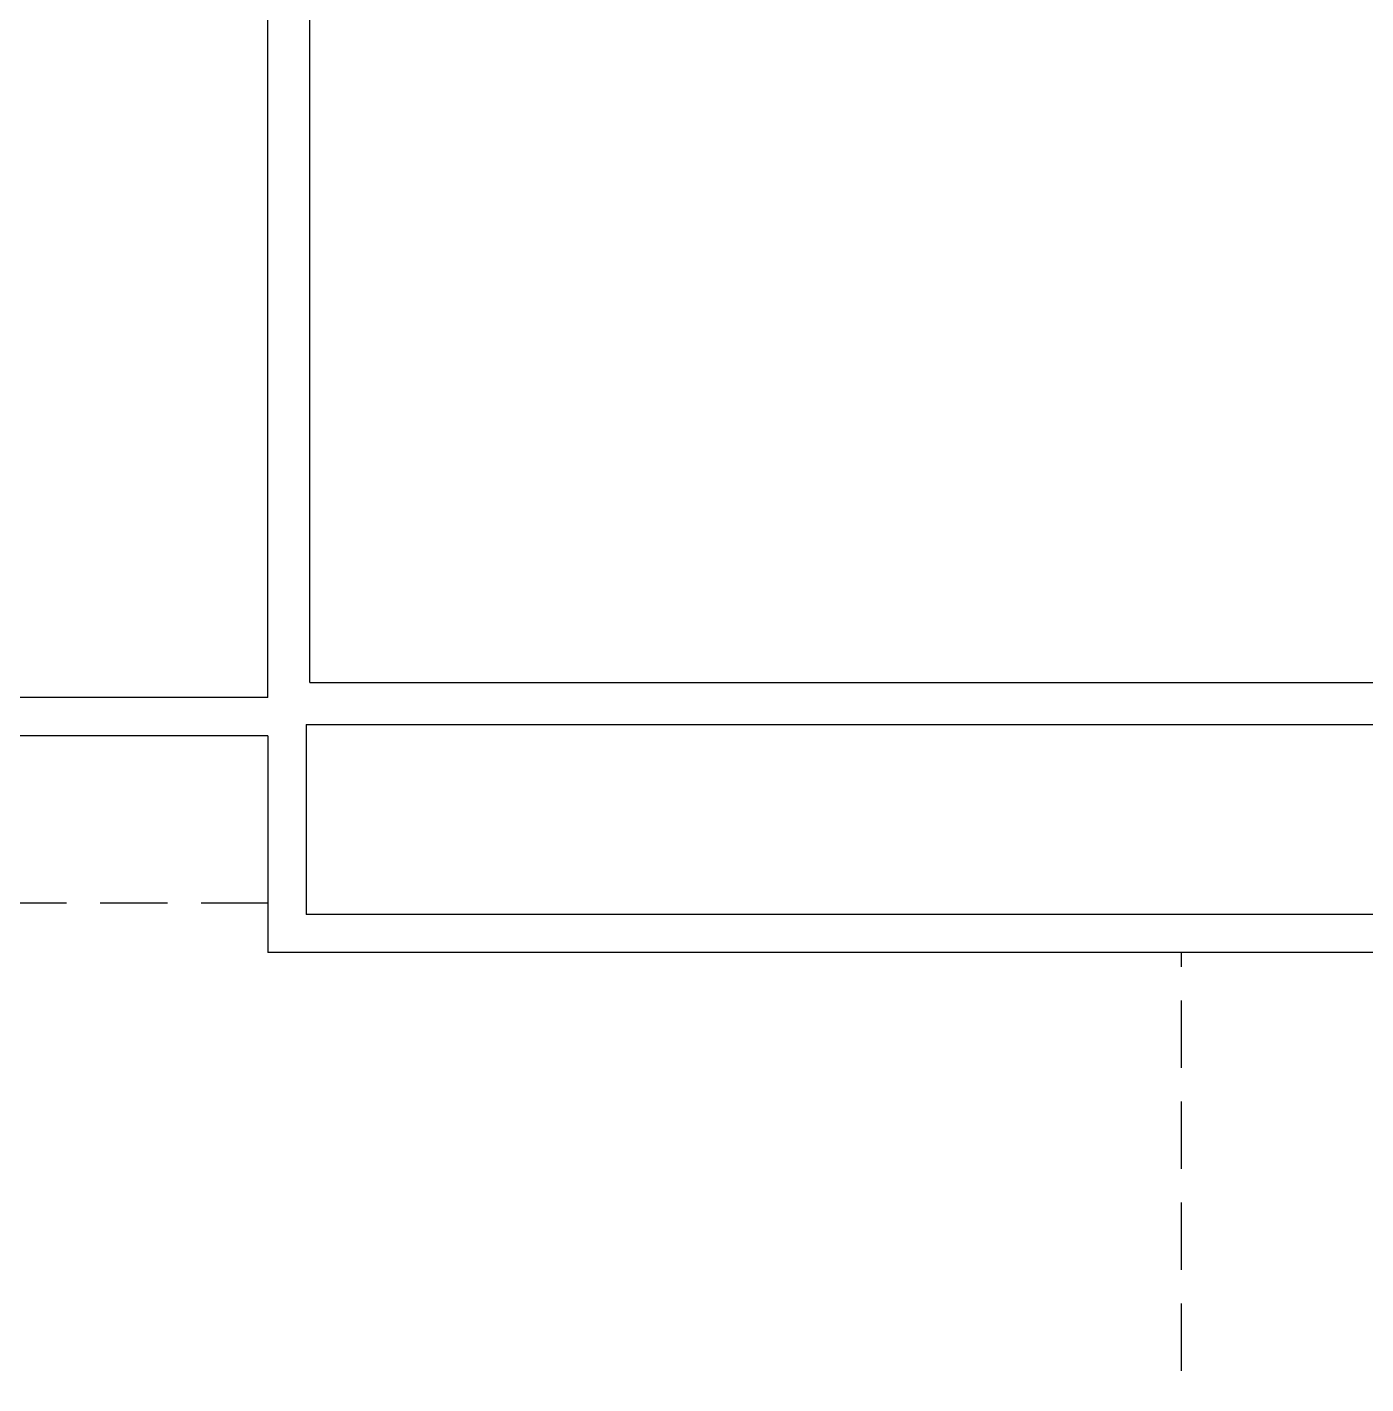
# Model space of a CAD drawing. Header units: millimetres. Extents: x -95754 to 183257, y 26770 to 150605.
# Drawn here: x 120176 to 138069, y 70730 to 88868 of the extents above; entities that cross this region are included whole.
import ezdxf

# ---------------------------------------------------------------- set-up
doc = ezdxf.new("R2010")
doc.units = ezdxf.units.MM
doc.header["$LTSCALE"] = 300
doc.linetypes.add('H1', pattern=[1.5, 1, -0.5])
doc.layers.add('A-HAT', color=251, linetype='Continuous')
doc.layers.add('BOUNDARY_추후 증축', color=7, linetype='H1')

msp = doc.modelspace()

# ---------------------------------------------------------------- linework, layer by layer
at = {"layer": 'A-HAT', "ltscale": 10, "transparency": 33554687}
for p, q in [((123393.571, 79905.017), (123393.571, 99055.017)), ((123953.571, 80105.018), (123953.571, 99055.017)), ((123953.571, 80105.018), (159153.571, 80105.018)), ((123393.571, 79905.017), (112253.571, 79905.017)), ((123903.571, 79545.018), (123903.571, 77005.018)), ((123903.571, 79545.018), (159713.571, 79545.018)), ((123393.571, 79395.017), (111743.571, 79395.017)), ((123393.571, 79395.017), (123393.571, 76495.018)), ((144653.571, 77005.018), (123903.571, 77005.018)), ((144143.571, 76495.018), (123393.571, 76495.018))]:
    msp.add_line(p, q, dxfattribs=at)
at = {"layer": 'BOUNDARY_추후 증축', "ltscale": 3, "transparency": 33554687}
msp.add_lwpolyline([(123403.571, 77155.018), (49503.571, 77155.018), (49503.571, 34455.018), (135603.571, 34455.018), (135603.571, 76495.018)], dxfattribs=at)

doc.saveas('drawing.dxf')
